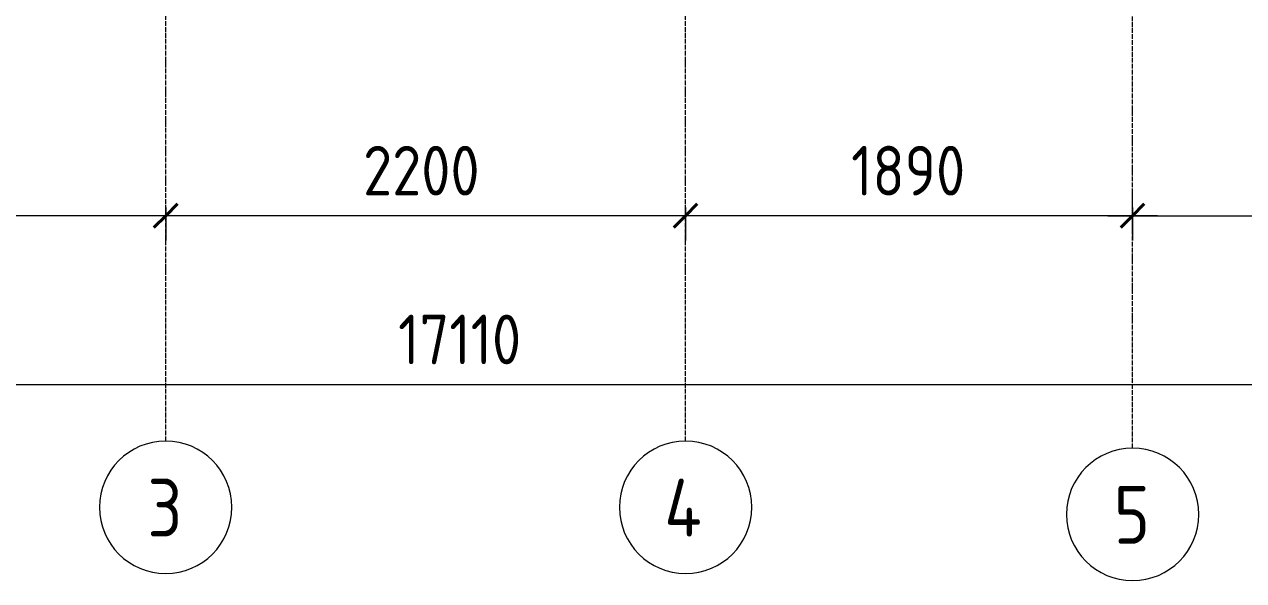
# Model space of a CAD drawing. Header units: millimetres. Extents: x -7275 to 18646, y -1042 to 16393.
# Drawn here: x 3049 to 8208, y -1042 to 1311 of the extents above; entities that cross this region are included whole.
import ezdxf

# ---------------------------------------------------------------- set-up
doc = ezdxf.new("R2010")
doc.units = ezdxf.units.MM
doc.linetypes.add('ADSK_Линия сетки', pattern=[25, 20, -2.5, 0, -2.5])
for name, color, linetype, lineweight in [('A-ANNO-DIMS', 211, 'Continuous', 9), ('A-ANNO-DIMS-70', 211, 'Continuous', 9), ('S-GRID', 1, 'Continuous', 9), ('S-GRID-IDEN', 1, 'Continuous', 20)]:
    doc.layers.add(name, color=color, linetype=linetype, lineweight=lineweight)
doc.styles.add('GOST Common_1', font='GOST_Common.ttf', dxfattribs={"width": 0.9, "height": 245})
doc.styles.add('GOST Common_2', font='GOST_Common.ttf', dxfattribs={"width": 0.9, "height": 210})
doc.dimstyles.new('ADSK_Основной_3_5_мм', dxfattribs={"dimscale": 304.8, "dimtxt": 211.200149, "dimasz": 0.324738, "dimexe": 0.344488, "dimexo": 0.344488, "dimgap": 0.068898, "dimtad": 1, "dimdec": 0, "dimrnd": 10, "dimzin": 0, "dimdsep": 46, "dimtxsty": 'GOST Common_2', "dimblk1": 'OBLIQUE', "dimblk2": 'OBLIQUE', "dimsah": 1, "dimcen": 0.09, "dimdle": 0.344488, "dimazin": 0, "dimtfac": 1, "dimtdec": 4, "dimtix": 1, "dimtmove": 0, "dimatfit": 3, "dimfxl": 1, "dimtvp": 1, "dimtolj": 1, "dimtzin": 0, "dimlwd": 20, "dimlwe": 20, "dimarcsym": 2})

# ---------------------------------------------------------------- blocks, each defined once
blk = doc.blocks.new('Ось сетки - Круг_Ø8 мм-684601-План этажа')
at = {"layer": 'S-GRID-IDEN'}
for start, end in [(360, 180), (180, 360)]:
    blk.add_arc((0, 0), 4, start, end, dxfattribs=at)
blk = doc.blocks.new('DIMBLOCK1-План этажа')
at = {"layer": 'A-ANNO-DIMS-70', "lineweight": 20}
for p, q in [((7738.4, 466.9), (7738.4, 606.9)), ((10118.4, 466.9), (10118.4, 606.9)), ((7633.4, 501.9), (10118.4, 501.9)), ((7738.4, 501.9), (7738.4, 466.9)), ((10118.4, 501.9), (10118.4, 466.9))]:
    blk.add_line(p, q, dxfattribs=at)
at = {"layer": 'A-ANNO-DIMS-70', "lineweight": 40}
for p, q in [((7738.4, 501.9), (7787.9, 551.4)), ((10118.4, 501.9), (10167.9, 551.4)), ((7738.4, 501.9), (7688.9, 452.4)), ((10118.4, 501.9), (10068.9, 452.4))]:
    blk.add_line(p, q, dxfattribs=at)
at = {"layer": 'A-ANNO-DIMS-70', "color": 0, "lineweight": 20, "insert": (8663.5, 797.3), "char_height": 210, "width": 635.748, "attachment_point": 1, "line_spacing_factor": 1.022761, "style": 'GOST Common_2'}
blk.add_mtext('2380', dxfattribs=at)
blk = doc.blocks.new('_Oblique')
at = {"color": 0, "linetype": 'ByBlock', "lineweight": -2}
blk.add_line((-0.5, -0.5), (0.5, 0.5), dxfattribs=at)
blk = doc.blocks.new('DIMBLOCK3-План этажа')
at = {"layer": 'A-ANNO-DIMS-70', "lineweight": 20}
for p, q in [((-3652.7, -247.3), (-3652.7, -107.3)), ((13458.4, -247.3), (13458.4, -107.3)), ((-3757.7, -212.3), (13563.4, -212.3)), ((-3652.7, -212.3), (-3652.7, -247.3)), ((13458.4, -212.3), (13458.4, -247.3))]:
    blk.add_line(p, q, dxfattribs=at)
at = {"layer": 'A-ANNO-DIMS-70', "lineweight": 40}
for p, q in [((-3652.7, -212.3), (-3603.2, -162.8)), ((13458.4, -212.3), (13507.9, -162.8)), ((-3652.7, -212.3), (-3702.2, -261.8)), ((13458.4, -212.3), (13408.9, -261.8))]:
    blk.add_line(p, q, dxfattribs=at)
at = {"layer": 'A-ANNO-DIMS-70', "color": 0, "lineweight": 20, "insert": (4630.8, 83.2), "char_height": 210, "width": 652.931, "attachment_point": 1, "line_spacing_factor": 1.022761, "style": 'GOST Common_2'}
blk.add_mtext('17110', dxfattribs=at)
blk = doc.blocks.new('DIMBLOCK7-План этажа')
at = {"layer": 'A-ANNO-DIMS-70', "lineweight": 40}
for p, q in [((5847.1, 501.9), (5896.6, 551.4)), ((7738.4, 501.9), (7787.9, 551.4)), ((5847.1, 501.9), (5797.6, 452.4)), ((7738.4, 501.9), (7688.9, 452.4))]:
    blk.add_line(p, q, dxfattribs=at)
at = {"layer": 'A-ANNO-DIMS-70', "lineweight": 20}
for p, q in [((5847.1, 536.9), (5847.1, 396.9)), ((5847.1, 501.9), (5847.1, 536.9)), ((7738.4, 536.9), (7738.4, 396.9)), ((7738.4, 501.9), (7738.4, 536.9)), ((7843.4, 501.9), (5847.1, 501.9))]:
    blk.add_line(p, q, dxfattribs=at)
at = {"layer": 'A-ANNO-DIMS-70', "color": 0, "lineweight": 20, "insert": (6547.5, 797.3), "char_height": 210, "width": 588.497, "attachment_point": 1, "line_spacing_factor": 1.022761, "style": 'GOST Common_2'}
blk.add_mtext('1890', dxfattribs=at)
blk = doc.blocks.new('DIMBLOCK8-План этажа')
at = {"layer": 'A-ANNO-DIMS-70', "lineweight": 40}
for p, q in [((3647.1, 501.9), (3696.6, 551.4)), ((5847.1, 501.9), (5896.6, 551.4)), ((3647.1, 501.9), (3597.6, 452.4)), ((5847.1, 501.9), (5797.6, 452.4))]:
    blk.add_line(p, q, dxfattribs=at)
at = {"layer": 'A-ANNO-DIMS-70', "lineweight": 20}
for p, q in [((3647.1, 536.9), (3647.1, 396.9)), ((3647.1, 501.9), (3647.1, 536.9)), ((5847.1, 536.9), (5847.1, 396.9)), ((5847.1, 501.9), (5847.1, 536.9)), ((5847.1, 501.9), (3647.1, 501.9))]:
    blk.add_line(p, q, dxfattribs=at)
at = {"layer": 'A-ANNO-DIMS-70', "color": 0, "lineweight": 20, "insert": (4482.2, 797.3), "char_height": 210, "width": 635.748, "attachment_point": 1, "line_spacing_factor": 1.022761, "style": 'GOST Common_2'}
blk.add_mtext('2200', dxfattribs=at)
blk = doc.blocks.new('DIMBLOCK9-План этажа')
at = {"layer": 'A-ANNO-DIMS-70', "lineweight": 40}
for p, q in [((-1407.7, 501.9), (-1358.2, 551.4)), ((3647.1, 501.9), (3696.6, 551.4)), ((-1407.7, 501.9), (-1457.2, 452.4)), ((3647.1, 501.9), (3597.6, 452.4))]:
    blk.add_line(p, q, dxfattribs=at)
at = {"layer": 'A-ANNO-DIMS-70', "lineweight": 20}
for p, q in [((-1407.7, 536.9), (-1407.7, 396.9)), ((-1407.7, 501.9), (-1407.7, 536.9)), ((3647.1, 536.9), (3647.1, 396.9)), ((3647.1, 501.9), (3647.1, 536.9)), ((3647.1, 501.9), (-1512.7, 501.9))]:
    blk.add_line(p, q, dxfattribs=at)
at = {"layer": 'A-ANNO-DIMS-70', "color": 0, "lineweight": 20, "insert": (854.8, 797.3), "char_height": 210, "width": 635.748, "attachment_point": 1, "line_spacing_factor": 1.022761, "style": 'GOST Common_2'}
blk.add_mtext('5050', dxfattribs=at)

msp = doc.modelspace()

# ---------------------------------------------------------------- linework, layer by layer
at = {"layer": 'S-GRID', "linetype": 'ADSK_Линия сетки'}
for p, q in [((3647.1, -451.8), (3647.1, 10552.8)), ((5847.1, -451.8), (5847.1, 10570)), ((7738.4, -482), (7738.4, 10522.6))]:
    msp.add_line(p, q, dxfattribs=at)

# ---------------------------------------------------------------- block references
at = {"layer": 'S-GRID-IDEN', "xscale": 69.99999999999997, "yscale": 69.99999999999997, "zscale": 69.99999999999997}
for p in [(3647.1, -731.8), (5847.1, -731.8), (7738.4, -762)]:
    msp.add_blockref('Ось сетки - Круг_Ø8 мм-684601-План этажа', p, dxfattribs=at)

# ---------------------------------------------------------------- texts
at = {"layer": 'S-GRID-IDEN', "lineweight": 9, "char_height": 245, "attachment_point": 1, "style": 'GOST Common_1'}
for s, insert, width in [('3', (3569.6, -611), 186.873), ('4', (5757, -611), 217.177), ('5', (7658.8, -641.3), 191.924)]:
    msp.add_mtext(s, dxfattribs=dict(at, insert=insert, width=width))

# ---------------------------------------------------------------- dimensions: what is measured, and where the dimension line sits
at = {"layer": 'A-ANNO-DIMS', "lineweight": 20}
for base, p1, p2, override, picture, middle in [((-1407.7, 501.9), (3647.1, 431.9), (-1407.7, 431.9), {"dimpost": '<>', "dimfxl": 5054.772738}, 'DIMBLOCK9-План этажа', (1119.7, 627.9)), ((3647.1, 501.9), (5847.1, 431.9), (3647.1, 431.9), {"dimpost": '<>', "dimfxl": 2200}, 'DIMBLOCK8-План этажа', (4747.1, 627.9)), ((5847.1, 501.9), (7738.4, 431.9), (5847.1, 431.9), {"dimpost": '<>', "dimfxl": 1891.334604}, 'DIMBLOCK7-План этажа', (6792.7, 627.9)), ((10118.4, 501.9), (7738.4, 571.9), (10118.4, 571.9), {"dimpost": '<>', "dimfxl": 2380}, 'DIMBLOCK1-План этажа', (8928.4, 627.9)), ((13458.4, -212.3), (-3652.7, -142.3), (13458.4, -142.3), {"dimpost": '<>', "dimfxl": 17111.107341}, 'DIMBLOCK3-План этажа', (4902.9, -86.3))]:
    dim = msp.add_linear_dim(base=base, p1=p1, p2=p2, dimstyle='ADSK_Основной_3_5_мм', override=override, dxfattribs=at)
    dim.commit()
    dim.dimension.update_dxf_attribs({"geometry": picture, "text_midpoint": middle})

doc.saveas('drawing.dxf')
